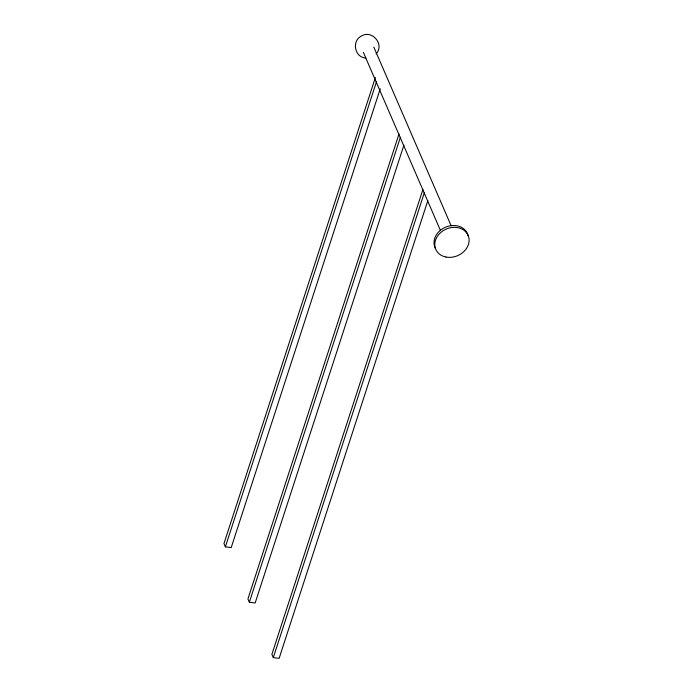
<?xml version="1.0" encoding="UTF-8"?>
<svg xmlns="http://www.w3.org/2000/svg" width="693" height="693" viewBox="0 0 693 693"><rect width="100%" height="100%" fill="white"/><g stroke="black" fill="none" stroke-linecap="round" stroke-linejoin="round"><path stroke-width="1.04" d="M375.363 77.564L223.96 543.581L225.372 546.846L231.202 547.591L380.258 88.773M225.372 546.846L376.438 81.852M398.995 133.966L247.929 598.96L249.341 602.226L255.163 602.971L403.889 145.183M249.341 602.226L400.407 137.231M422.955 189.345L271.89 654.339L273.302 657.605L279.123 658.35L427.85 200.563M273.302 657.605L424.367 192.611M376.056 53.941C385.074 44.569 371.838 29.019 361.044 36.253C351.455 41.389 354.807 57.545 365.835 57.995M451.152 225.788L374.48 48.623A5.873 4.825 -23.4 0 0 373.683 47.141M363.366 52.356L440.462 230.509M435.525 248.605A17.62 14.466 -23.4 0 1 446.179 226.923A17.62 14.466 -23.4 0 1 468.096 235.975M445.911 257.025A17.62 14.466 -23.4 0 0 468.892 237.82A17.62 14.466 -23.4 0 0 441.069 232.242A17.62 14.466 -23.4 0 0 445.911 257.025"/></g></svg>
